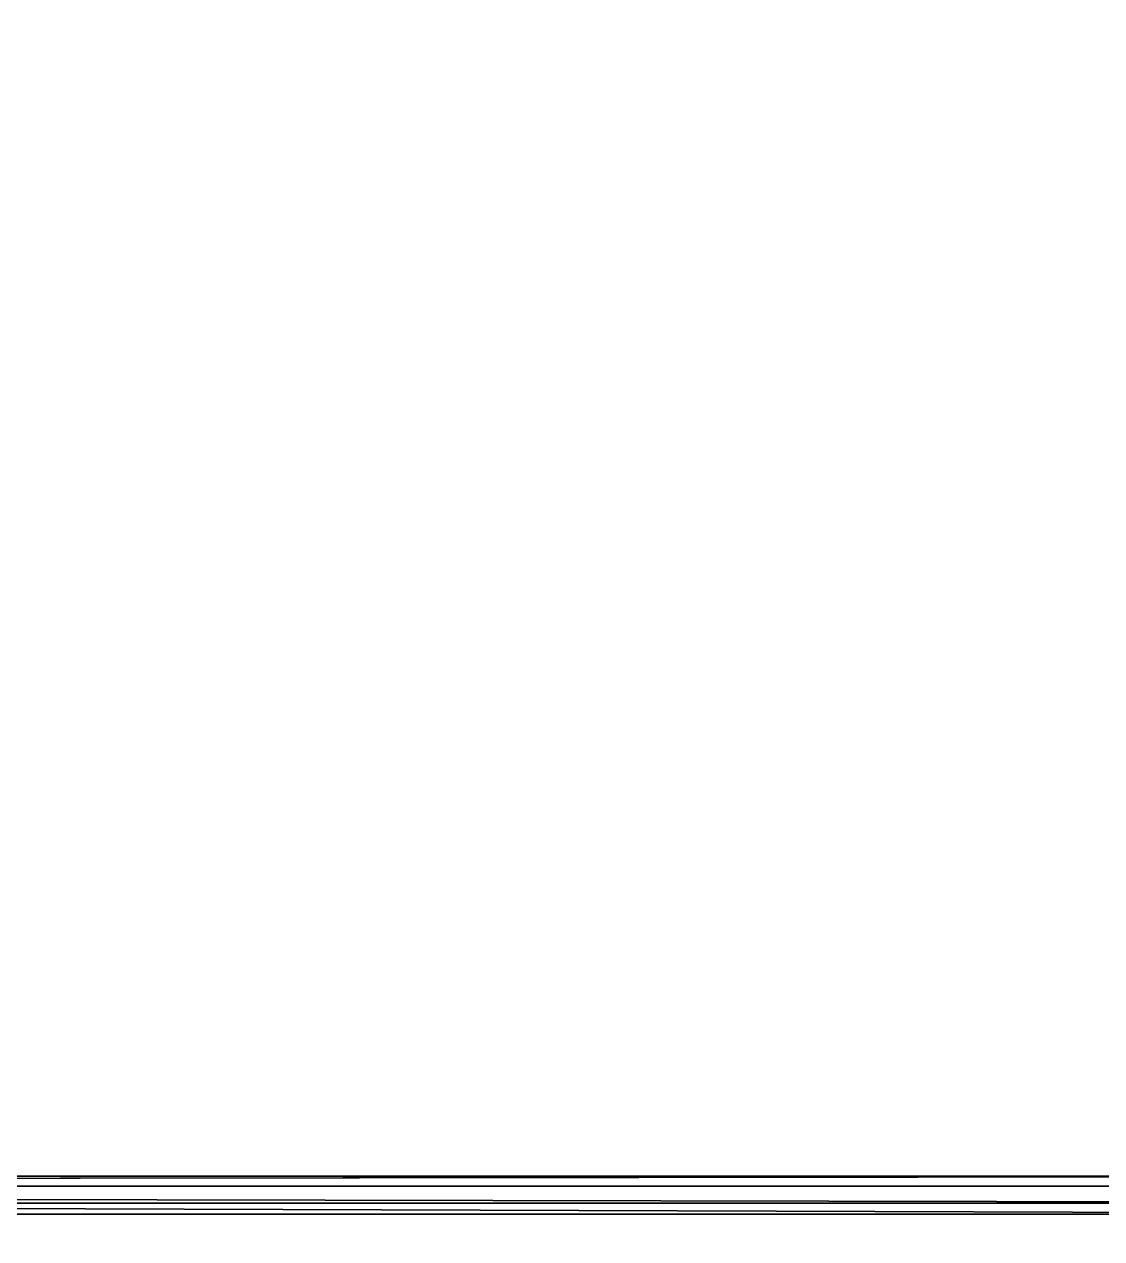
# Model space of a CAD drawing. Header units: centimetres. Extents: x -66.3 to 12.3, y -51.5 to 19.3.
# Drawn here: x -5.99 to 3.14, y -16.93 to -6.65 of the extents above; entities that cross this region are included whole.
import ezdxf

# ---------------------------------------------------------------- set-up
doc = ezdxf.new("R2010")
doc.units = ezdxf.units.CM
doc.layers.add('reinweiss', color=254, linetype='Continuous', true_color=0xdddddd)
doc.layers.add('rubinrot', color=246, linetype='Continuous', true_color=0x87122d)

# ---------------------------------------------------------------- blocks, each defined once
blk = doc.blocks.new('ausziehtablar750_350_1BD8XMC')
at = {"layer": 'rubinrot'}
for points in [[(35.3915, -17.225, -0.05), (-35.3915, -17.225, -0.05), (-35.3915, 16.775, -0.05)], [(35.3915, -17.225, -0.05), (-35.3915, 16.775, -0.05), (35.3915, 16.775, -0.05)]]:
    blk.add_3dface(points, dxfattribs=at)
blk = doc.blocks.new('ausziehtablar750_350_1BD8XMC1')
at = {"layer": 'rubinrot'}
for points in [[(35.3915, -17.225, -0.05), (-35.3915, -17.225, -0.05), (-35.3915, 16.775, -0.05)], [(35.3915, -17.225, -0.05), (-35.3915, 16.775, -0.05), (35.3915, 16.775, -0.05)]]:
    blk.add_3dface(points, dxfattribs=at)
blk = doc.blocks.new('blech350_750_1BD8XMC')
at = {"layer": 'reinweiss'}
for points in [[(-36.367, -16.6289, 0.6717), (36.367, -16.6289, 0.6717), (36.367, 16.6289, 0.6718)], [(-36.367, 16.6289, 0.6718), (-36.367, -16.6289, 0.6717), (36.367, 16.6289, 0.6718)], [(36.367, 16.6289, 0.6718), (36.367, -16.6289, 0.6717), (-36.367, -16.6289, 0.6717)], [(36.367, 16.6289, 0.6718), (-36.367, -16.6289, 0.6717), (-36.367, 16.6289, 0.6718)], [(35.6953, -16.4, 0), (36.1162, -16.4837, 0.421), (-36.1162, -16.4837, 0.421)], [(-35.6953, -16.4, 0), (35.6953, -16.4, 0), (-36.1162, -16.4837, 0.421)], [(-36.1162, -16.4837, 0.421), (36.1162, -16.4837, 0.421), (35.6953, -16.4, 0)], [(-36.1162, -16.4837, 0.421), (35.6953, -16.4, 0), (-35.6953, -16.4, 0)], [(35.6953, -16.4, 0), (-35.6953, -16.4, 0), (-35.2743, -16.4837, -0.421)], [(-35.2743, -16.4837, -0.421), (-35.6953, -16.4, 0), (35.6953, -16.4, 0)], [(35.6953, -16.4, 0), (-35.2743, -16.4837, -0.421), (35.2743, -16.4837, -0.421)], [(35.2743, -16.4837, -0.421), (-35.2743, -16.4837, -0.421), (35.6953, -16.4, 0)], [(36.367, -16.6289, 0.6717), (-36.367, -16.6289, 0.6717), (-36.1162, -16.4837, 0.421)], [(-36.1162, -16.4837, 0.421), (-36.367, -16.6289, 0.6717), (36.367, -16.6289, 0.6717)], [(36.367, -16.6289, 0.6717), (-36.1162, -16.4837, 0.421), (36.1162, -16.4837, 0.421)], [(36.1162, -16.4837, 0.421), (-36.1162, -16.4837, 0.421), (36.367, -16.6289, 0.6717)], [(34.9175, -16.7222, -0.7778), (35.2743, -16.4837, -0.421), (-35.2743, -16.4837, -0.421)], [(-34.9175, -16.7222, -0.7778), (34.9175, -16.7222, -0.7778), (-35.2743, -16.4837, -0.421)], [(-35.2743, -16.4837, -0.421), (35.2743, -16.4837, -0.421), (34.9175, -16.7222, -0.7778)], [(-35.2743, -16.4837, -0.421), (34.9175, -16.7222, -0.7778), (-34.9175, -16.7222, -0.7778)]]:
    blk.add_3dface(points, dxfattribs=at)
blk = doc.blocks.new('blech350_750_1BD8XMC1')
at = {"layer": 'reinweiss'}
for points in [[(-36.367, -16.6289, 0.6717), (36.367, -16.6289, 0.6717), (36.367, 16.6289, 0.6718)], [(-36.367, 16.6289, 0.6718), (-36.367, -16.6289, 0.6717), (36.367, 16.6289, 0.6718)], [(36.367, 16.6289, 0.6718), (36.367, -16.6289, 0.6717), (-36.367, -16.6289, 0.6717)], [(36.367, 16.6289, 0.6718), (-36.367, -16.6289, 0.6717), (-36.367, 16.6289, 0.6718)], [(35.6953, -16.4, 0), (36.1162, -16.4837, 0.421), (-36.1162, -16.4837, 0.421)], [(-35.6953, -16.4, 0), (35.6953, -16.4, 0), (-36.1162, -16.4837, 0.421)], [(-36.1162, -16.4837, 0.421), (36.1162, -16.4837, 0.421), (35.6953, -16.4, 0)], [(-36.1162, -16.4837, 0.421), (35.6953, -16.4, 0), (-35.6953, -16.4, 0)], [(35.6953, -16.4, 0), (-35.6953, -16.4, 0), (-35.2743, -16.4837, -0.421)], [(-35.2743, -16.4837, -0.421), (-35.6953, -16.4, 0), (35.6953, -16.4, 0)], [(35.6953, -16.4, 0), (-35.2743, -16.4837, -0.421), (35.2743, -16.4837, -0.421)], [(35.2743, -16.4837, -0.421), (-35.2743, -16.4837, -0.421), (35.6953, -16.4, 0)], [(36.367, -16.6289, 0.6717), (-36.367, -16.6289, 0.6717), (-36.1162, -16.4837, 0.421)], [(-36.1162, -16.4837, 0.421), (-36.367, -16.6289, 0.6717), (36.367, -16.6289, 0.6717)], [(36.367, -16.6289, 0.6717), (-36.1162, -16.4837, 0.421), (36.1162, -16.4837, 0.421)], [(36.1162, -16.4837, 0.421), (-36.1162, -16.4837, 0.421), (36.367, -16.6289, 0.6717)], [(34.9175, -16.7222, -0.7778), (35.2743, -16.4837, -0.421), (-35.2743, -16.4837, -0.421)], [(-34.9175, -16.7222, -0.7778), (34.9175, -16.7222, -0.7778), (-35.2743, -16.4837, -0.421)], [(-35.2743, -16.4837, -0.421), (35.2743, -16.4837, -0.421), (34.9175, -16.7222, -0.7778)], [(-35.2743, -16.4837, -0.421), (34.9175, -16.7222, -0.7778), (-34.9175, -16.7222, -0.7778)]]:
    blk.add_3dface(points, dxfattribs=at)

msp = doc.modelspace()

# ---------------------------------------------------------------- block references
for name, p in [('blech350_750_1BD8XMC', (-27.017, 0, 38)), ('blech350_750_1BD8XMC1', (-27.017, 0, 3))]:
    msp.add_blockref(name, p)
at = {"rotation": 180}
for name, p in [('ausziehtablar750_350_1BD8XMC1', (-27.017, -10.455, 25.75)), ('ausziehtablar750_350_1BD8XMC', (-27.017, -13.736, 16.75))]:
    msp.add_blockref(name, p, dxfattribs=at)

doc.saveas('drawing.dxf')
